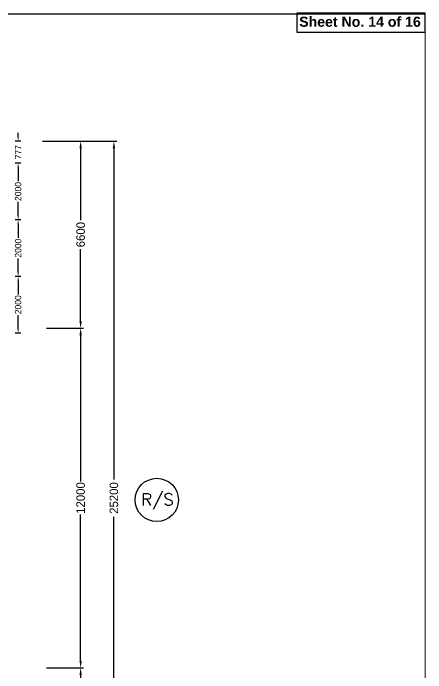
# Model space of a CAD drawing. Extents: x -377620 to 406987, y -326460 to -226264.
# Drawn here: x 596 to 15155, y -306677 to -283386 of the extents above; entities that cross this region are included whole.
import ezdxf

# ---------------------------------------------------------------- set-up
doc = ezdxf.new("R2010")
doc.units = 0
doc.header["$LTSCALE"] = 300
doc.header["$MEASUREMENT"] = 0
doc.layers.get('DEFPOINTS').update_dxf_attribs({"linetype": 'CONTINUOUS'})
doc.layers.add('LINE', color=7, linetype='CONTINUOUS')
doc.styles.add('BIG', font='ROMANT.SHX')
doc.dimstyles.new('3', dxfattribs={"dimtxt": 225, "dimasz": 350, "dimexe": 100, "dimexo": 25, "dimgap": 9, "dimtad": 0, "dimdec": 0, "dimzin": 0, "dimdsep": 46, "dimtxsty": 'Standard', "dimcen": 0, "dimclrd": 5, "dimclre": 6, "dimclrt": 256, "dimadec": 0, "dimazin": 0, "dimtfac": 1, "dimtdec": 0, "dimtofl": 0, "dimtmove": 2, "dimatfit": 3, "dimfxl": 1, "dimtolj": 1, "dimtzin": 0, "dimarcsym": 0})

# ---------------------------------------------------------------- blocks, each defined once
blk = doc.blocks.new('*D520')
at = {"layer": 'DEFPOINTS', "color": 0}
for p in [(1743, -294505), (1743, -306505), (2976, -306505)]:
    blk.add_point(p, dxfattribs=at)
at = {"layer": 'LINE', "color": 7, "lineweight": -2}
for p, q in [((1768, -294505), (3076, -294505)), ((2976, -294755), (2976, -299921)), ((2976, -306255), (2976, -301089)), ((1768, -306505), (3076, -306505))]:
    blk.add_line(p, q, dxfattribs=at)
at = {"layer": 'LINE', "color": 7}
for points in [[(2934, -294755), (3018, -294755), (2976, -294505)], [(2934, -306255), (3018, -306255), (2976, -306505)]]:
    blk.add_solid(points, dxfattribs=at)
at = {"layer": 'LINE', "color": 7, "insert": (2976, -300505), "char_height": 300, "attachment_point": 5, "rotation": 90}
blk.add_mtext('\\A1;12000', dxfattribs=at)
blk = doc.blocks.new('*D521')
at = {"layer": 'DEFPOINTS', "color": 0}
for p in [(1743, -287905), (2976, -287905), (2270, -294505)]:
    blk.add_point(p, dxfattribs=at)
at = {"layer": 'LINE', "color": 7, "lineweight": -2}
for p, q in [((1768, -287905), (3076, -287905)), ((2976, -288155), (2976, -290696)), ((2976, -294255), (2976, -291714)), ((2295, -294505), (3076, -294505))]:
    blk.add_line(p, q, dxfattribs=at)
at = {"layer": 'LINE', "color": 7}
for points in [[(2934, -288155), (3018, -288155), (2976, -287905)], [(2934, -294255), (3018, -294255), (2976, -294505)]]:
    blk.add_solid(points, dxfattribs=at)
at = {"layer": 'LINE', "color": 7, "insert": (2976, -291205), "char_height": 300, "attachment_point": 5, "rotation": 90}
blk.add_mtext('\\A1;6600', dxfattribs=at)
blk = doc.blocks.new('*D522')
at = {"layer": 'DEFPOINTS', "color": 0}
for p in [(2244, -306505), (2976, -306505), (1743, -313105)]:
    blk.add_point(p, dxfattribs=at)
at = {"layer": 'LINE', "color": 7, "lineweight": -2}
for p, q in [((2269, -306505), (3076, -306505)), ((2976, -306755), (2976, -309296)), ((2976, -312855), (2976, -310314)), ((1768, -313105), (3076, -313105))]:
    blk.add_line(p, q, dxfattribs=at)
at = {"layer": 'LINE', "color": 7}
for points in [[(2934, -306755), (3018, -306755), (2976, -306505)], [(2934, -312855), (3018, -312855), (2976, -313105)]]:
    blk.add_solid(points, dxfattribs=at)
at = {"layer": 'LINE', "color": 7, "insert": (2976, -309805), "char_height": 300, "attachment_point": 5, "rotation": 90}
blk.add_mtext('\\A1;6600', dxfattribs=at)
blk = doc.blocks.new('*D524')
at = {"layer": 'DEFPOINTS', "color": 0}
for p in [(1602, -287905), (1602, -313105), (4150, -313105)]:
    blk.add_point(p, dxfattribs=at)
at = {"layer": 'LINE', "color": 7, "lineweight": -2}
for p, q in [((1627, -287905), (4250, -287905)), ((4150, -288155), (4150, -299846)), ((4150, -312855), (4150, -301164)), ((1627, -313105), (4250, -313105))]:
    blk.add_line(p, q, dxfattribs=at)
at = {"layer": 'LINE', "color": 7}
for points in [[(4109, -288155), (4192, -288155), (4150, -287905)], [(4109, -312855), (4192, -312855), (4150, -313105)]]:
    blk.add_solid(points, dxfattribs=at)
at = {"layer": 'LINE', "color": 7, "insert": (4150, -300505), "char_height": 300, "attachment_point": 5, "rotation": 90}
blk.add_mtext('\\A1;25200', dxfattribs=at)
blk = doc.blocks.new('*D639')
at = {"layer": 'DEFPOINTS', "color": 0}
for p in [(889, -292682), (770, -294682), (889, -294682)]:
    blk.add_point(p, dxfattribs=at)
at = {"layer": 'LINE', "color": 7, "lineweight": -2}
for p, q in [((864, -292682), (670, -292682)), ((770, -292832), (770, -293317)), ((770, -294532), (770, -294047)), ((864, -294682), (670, -294682))]:
    blk.add_line(p, q, dxfattribs=at)
at = {"layer": 'LINE', "color": 7}
for points in [[(745, -292832), (795, -292832), (770, -292682)], [(745, -294532), (795, -294532), (770, -294682)]]:
    blk.add_solid(points, dxfattribs=at)
at = {"layer": 'LINE', "color": 7, "insert": (770, -293682), "char_height": 225, "attachment_point": 5, "rotation": 90}
blk.add_mtext('\\A1;2000', dxfattribs=at)
blk = doc.blocks.new('*D640')
at = {"layer": 'DEFPOINTS', "color": 0}
for p in [(889, -290682), (770, -292682), (889, -292682)]:
    blk.add_point(p, dxfattribs=at)
at = {"layer": 'LINE', "color": 7, "lineweight": -2}
for p, q in [((864, -290682), (670, -290682)), ((770, -290832), (770, -291317)), ((770, -292532), (770, -292047)), ((864, -292682), (670, -292682))]:
    blk.add_line(p, q, dxfattribs=at)
at = {"layer": 'LINE', "color": 7}
for points in [[(745, -290832), (795, -290832), (770, -290682)], [(745, -292532), (795, -292532), (770, -292682)]]:
    blk.add_solid(points, dxfattribs=at)
at = {"layer": 'LINE', "color": 7, "insert": (770, -291682), "char_height": 225, "attachment_point": 5, "rotation": 90}
blk.add_mtext('\\A1;2000', dxfattribs=at)
blk = doc.blocks.new('*D641')
at = {"layer": 'DEFPOINTS', "color": 0}
for p in [(889, -288682), (770, -290682), (889, -290682)]:
    blk.add_point(p, dxfattribs=at)
at = {"layer": 'LINE', "color": 7, "lineweight": -2}
for p, q in [((864, -288682), (670, -288682)), ((770, -288832), (770, -289317)), ((770, -290532), (770, -290047)), ((864, -290682), (670, -290682))]:
    blk.add_line(p, q, dxfattribs=at)
at = {"layer": 'LINE', "color": 7}
for points in [[(745, -288832), (795, -288832), (770, -288682)], [(745, -290532), (795, -290532), (770, -290682)]]:
    blk.add_solid(points, dxfattribs=at)
at = {"layer": 'LINE', "color": 7, "insert": (770, -289682), "char_height": 225, "attachment_point": 5, "rotation": 90}
blk.add_mtext('\\A1;2000', dxfattribs=at)
blk = doc.blocks.new('*D652')
at = {"layer": 'DEFPOINTS', "color": 0}
for p in [(890, -287905), (771, -288682), (884, -288682)]:
    blk.add_point(p, dxfattribs=at)
at = {"layer": 'LINE', "color": 7, "lineweight": -2}
for p, q in [((771, -287755), (771, -287605)), ((865, -287905), (671, -287905)), ((859, -288682), (671, -288682)), ((771, -288832), (771, -288982))]:
    blk.add_line(p, q, dxfattribs=at)
at = {"layer": 'LINE', "color": 7}
for points in [[(746, -287755), (796, -287755), (771, -287905)], [(746, -288832), (796, -288832), (771, -288682)]]:
    blk.add_solid(points, dxfattribs=at)
at = {"layer": 'LINE', "color": 7, "insert": (771, -288294), "char_height": 225, "attachment_point": 5, "rotation": 90}
blk.add_mtext('\\A1;777', dxfattribs=at)

msp = doc.modelspace()

# ---------------------------------------------------------------- linework, layer by layer
at = {"layer": 'LINE', "color": 7, "lineweight": 40, "const_width": 42.8247}
msp.add_lwpolyline([(-45372, -326196.82), (15133.2, -326196.82), (15133.2, -283411), (-45372, -283411)], close=True, dxfattribs=at)
at = {"layer": 'LINE'}
msp.add_lwpolyline([(15133.2, -283386), (10599.2, -283386), (10599.2, -284051), (15133.2, -284051)], close=True, dxfattribs=at)
at = {"layer": 'LINE', "color": 7}
msp.add_circle((5662.116, -300573.045), 764.2117, dxfattribs=at)
msp.add_arc((12871.7206, -283537.2861), 1138.7484, 329.0412438, 329.07629497, dxfattribs=at)

# ---------------------------------------------------------------- texts
at = {"layer": 'LINE', "color": 7, "style": 'BIG'}
msp.add_text('R/S', height=425, dxfattribs=at).set_placement((5113.8742, -300771.2373))
at = {"layer": 'LINE', "color": 7, "insert": (12832.4892, -283871.0576), "char_height": 356.60793, "width": 18855.950215, "attachment_point": 8}
msp.add_mtext('{\\fArial|b1|i0|c0|p34;Sheet No. 14 of 16}', dxfattribs=at)

# ---------------------------------------------------------------- dimensions: what is measured, and where the dimension line sits
at = {"layer": 'LINE', "color": 7}
for base, p1, p2, override, picture, middle in [((771.2952, -288682.07), (890.2952, -287905.07), (883.7952, -288682.07), {"dimasz": 150, "dimclrd": 7, "dimclre": 7, "dimclrt": 7}, '*D652', (771.2952, -288293.57)), ((4150.4088, -313105.07), (1601.8654, -287905.07), (1601.8654, -313105.07), {"dimtxt": 300, "dimasz": 250, "dimclrd": 7, "dimclre": 7, "dimclrt": 7}, '*D524', (4150.4088, -300505.07)), ((2976.0495, -287905.07), (2270.4834, -294505.07), (1743, -287905.07), {"dimtxt": 300, "dimasz": 250, "dimclrd": 7, "dimclre": 7, "dimclrt": 7}, '*D521', (2976.0495, -291205.07)), ((770, -290682.07), (889, -288682.0526), (889, -290682.07), {"dimasz": 150, "dimclrd": 7, "dimclre": 7, "dimclrt": 7}, '*D641', (770, -289682.0613)), ((770, -292682.07), (889, -290682.0526), (889, -292682.07), {"dimasz": 150, "dimclrd": 7, "dimclre": 7, "dimclrt": 7}, '*D640', (770, -291682.0613)), ((770, -294682.0873), (889, -292682.07), (889, -294682.0873), {"dimasz": 150, "dimclrd": 7, "dimclre": 7, "dimclrt": 7}, '*D639', (770, -293682.0786)), ((2976.0495, -306505.07), (1743, -294505.07), (1743, -306505.07), {"dimtxt": 300, "dimasz": 250, "dimclrd": 7, "dimclre": 7, "dimclrt": 7}, '*D520', (2976.0495, -300505.07)), ((2976.0495, -306505.07), (1743, -313105.07), (2244.0148, -306505.07), {"dimtxt": 300, "dimasz": 250, "dimclrd": 7, "dimclre": 7, "dimclrt": 7}, '*D522', (2976.0495, -309805.07))]:
    dim = msp.add_linear_dim(base=base, p1=p1, p2=p2, angle=90, dimstyle='3', override=override, dxfattribs=at)
    dim.commit()
    dim.dimension.update_dxf_attribs({"geometry": picture, "text_midpoint": middle})

doc.saveas('drawing.dxf')
